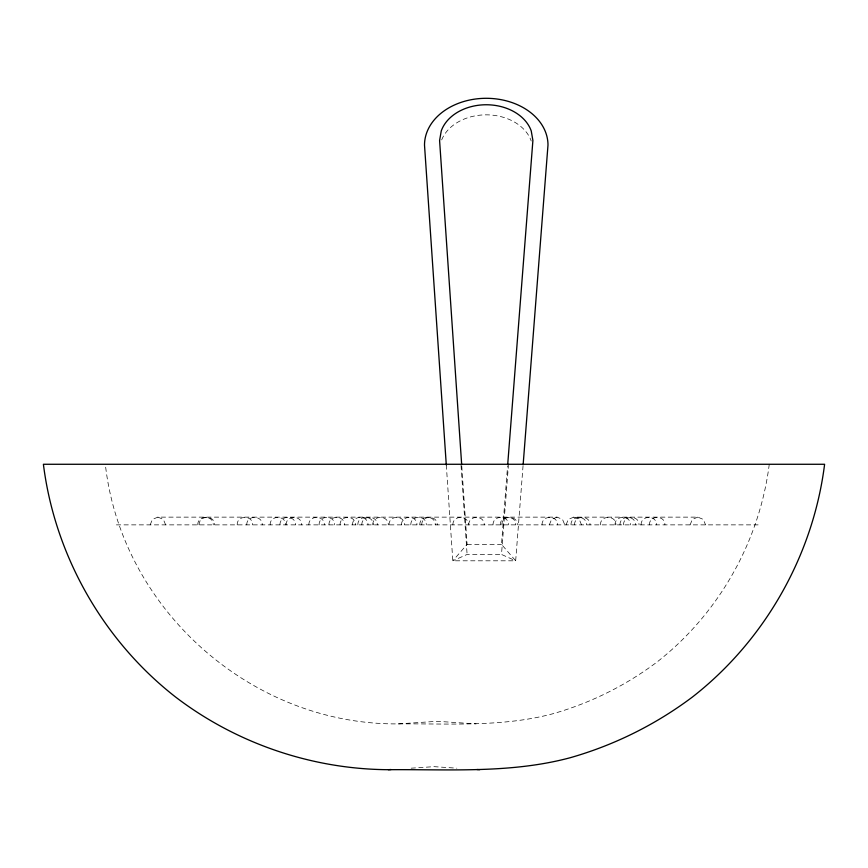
<?xml version="1.0" encoding="UTF-8"?>
<svg xmlns="http://www.w3.org/2000/svg" width="868" height="868" viewBox="0 0 868 868"><rect width="100%" height="100%" fill="white"/><g stroke="black" fill="none" stroke-linecap="round" stroke-linejoin="round"><path stroke-width="0.65" stroke-dasharray="4.34 3.25" d="M446.293 464.977L452.825 560.804L515.668 560.804L501.498 544.366L507.585 466.018M523.068 465.617L515.668 560.804L501.498 554.446L508.431 465.302M150.164 524.869L152.432 519.389L157.9 517.133L557.05 517.133L562.518 519.389L564.786 524.869M197.796 524.869C197.416 514.93 213.637 514.93 213.257 524.869M199.152 524.869C198.772 514.93 214.993 514.93 214.624 524.869M237.192 524.869C236.812 514.93 253.033 514.93 252.653 524.869M246.772 524.869C246.403 514.93 262.624 514.93 262.244 524.869M270.132 524.869C269.753 514.93 285.973 514.93 285.594 524.869M279.963 524.869C279.583 514.93 295.804 514.93 295.435 524.869M286.169 524.869C285.8 514.93 302.021 514.93 301.641 524.869M308.867 524.869C308.498 514.93 324.719 514.93 324.339 524.869M319.109 524.869C318.74 514.93 334.961 514.93 334.581 524.869M328.95 524.869C328.571 514.93 344.791 514.93 344.422 524.869M340.061 524.869C339.681 514.93 355.902 514.93 355.522 524.869M352.527 524.869C352.158 514.93 368.379 514.93 367.999 524.869M357.855 524.869C357.475 514.93 373.696 514.93 373.327 524.869M361.826 524.869C361.446 514.93 377.667 514.93 377.298 524.869M372.773 524.869C372.394 514.93 388.614 514.93 388.246 524.869M389.048 524.869C388.669 514.93 404.889 514.93 404.51 524.869M401.515 524.869C401.146 514.93 417.367 514.93 416.987 524.869M410.814 524.869C410.434 514.93 426.655 514.93 426.286 524.869M419.797 524.869C419.418 514.93 435.638 514.93 435.269 524.869M421.761 524.869C421.381 514.93 437.602 514.93 437.222 524.869M452.89 524.869C452.51 514.93 468.731 514.93 468.351 524.869M468.785 524.869C468.405 514.93 484.626 514.93 484.246 524.869M493.046 524.869C492.677 514.93 508.898 514.93 508.518 524.869M500.337 524.869C499.957 514.93 516.178 514.93 515.798 524.869M501.867 524.869C501.498 514.93 517.719 514.93 517.339 524.869M542.033 524.869C541.654 514.93 557.874 514.93 557.506 524.869M549.314 524.869L551.581 519.389L557.05 517.133M566.055 524.869L568.312 519.389L573.791 517.133L697.818 517.133L703.286 519.389L705.554 524.869M571.003 524.869C570.623 514.93 586.844 514.93 586.475 524.869M574.562 524.869C574.182 514.93 590.414 514.93 590.034 524.869M600.461 524.869C600.081 514.93 616.302 514.93 615.933 524.869M615.032 524.869C614.663 514.93 630.884 514.93 630.504 524.869M619.991 524.869C619.611 514.93 635.832 514.93 635.452 524.869M623.55 524.869C623.17 514.93 639.39 514.93 639.022 524.869M641.105 524.869C640.725 514.93 656.946 514.93 656.566 524.869M649.448 524.869C649.069 514.93 665.289 514.93 664.921 524.869M690.093 524.869L692.349 519.389L697.818 517.133M769.254 464.271C759.554 541.719 718.444 614.099 656.913 662.11C625.73 685.536 590.522 703.026 553.014 713.713C502.583 727.232 450.058 723.478 398.434 723.89C252.653 725.29 122.193 610.497 105.484 465.595M461.765 466.029L467.103 544.366L452.825 560.804L467.103 554.446L501.498 554.446M398.434 723.89L437.244 721.308L476.055 723.89M411.172 768.18L434 766.661L456.828 768.18M116.399 524.869L758.09 524.869M467.103 544.366L501.498 544.366M573.791 517.133L579.26 519.389L581.517 524.869M157.9 517.133L163.368 519.389L165.636 524.869M461.027 465.302L467.103 554.446M441.671 139.911A46.579 35.317 0 0 1 487.002 114.847A46.579 35.317 0 0 1 531.238 141.017"/><path stroke-width="1.3" d="M507.693 464.662L532.898 140.475L531.238 130.927A46.579 35.317 0 0 0 486.254 104.757A46.579 35.317 0 0 0 441.259 130.927L439.588 140.518L461.678 464.673M523.176 464.271L547.99 145.108A61.747 46.807 0 0 0 486.254 98.301A61.747 46.807 0 0 0 424.506 145.108L446.293 464.977M388.343 769.699C449.071 769.222 510.861 773.627 570.189 757.731C614.316 745.156 655.741 724.574 692.436 697.015C764.827 640.541 813.186 555.379 824.6 464.271L43.4 464.271C54.814 555.379 103.173 640.541 175.564 697.015C236.346 743.42 311.872 769.222 388.343 769.699L391.023 769.525M476.977 769.525L479.657 769.699"/></g></svg>
